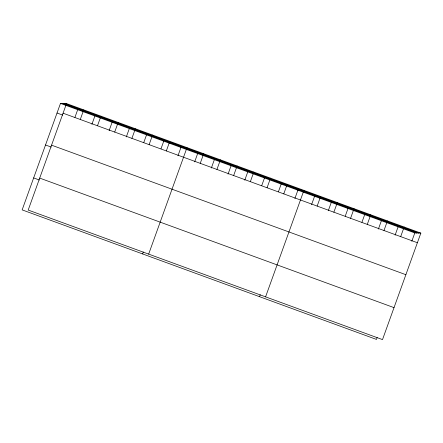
<?xml version="1.0" encoding="UTF-8"?>
<svg xmlns="http://www.w3.org/2000/svg" width="443" height="443" viewBox="0 0 443 443"><rect width="100%" height="100%" fill="white"/><g stroke="black" fill="none" stroke-linecap="round" stroke-linejoin="round"><path stroke-width="0.66" d="M66.528 103.573L28.191 210.065L382.508 339.604L420.85 233.112L66.528 103.573L60.492 103.396L22.15 209.888L376.472 339.427L377.159 337.505M74.928 117.384L77.697 109.687M80.277 119.483L83.738 109.864M91.906 124.317L94.907 115.977M97.488 125.779L100.949 116.16M109.116 130.607L112.118 122.274M114.698 132.069L118.159 122.451M126.327 136.898L129.328 128.564M131.909 138.36L135.37 128.741M143.77 142.552L146.539 134.855M149.119 144.651L152.58 135.032M160.975 148.842L163.749 141.145M166.324 150.947L169.791 141.328M142.618 253.928L143.31 252.012M177.959 155.775L180.96 147.436L187.001 147.619L148.66 254.11M194.66 161.883L197.661 153.544M200.242 163.345L203.702 153.727M211.366 167.986L214.368 159.652M216.943 169.447L220.404 159.829M228.067 174.093L231.069 165.76M233.649 175.555L237.11 165.937M244.774 180.201L247.77 171.867M250.35 181.663L253.811 172.045M261.708 185.667L264.477 177.975M267.057 187.771L270.518 178.152M278.409 191.775L281.178 184.078M283.758 193.879L287.219 184.26M259.543 296.677L260.235 294.761M294.883 198.519L297.884 190.185L303.926 190.368L265.584 296.854M311.584 204.627L314.585 196.293M317.166 206.089L320.627 196.47M328.291 210.735L331.292 202.401M333.867 212.197L337.333 202.578M345.224 216.201L347.993 208.509M350.574 218.305L354.035 208.686M361.925 222.308L364.7 214.611M367.275 224.413L370.741 214.794M378.4 229.059L381.401 220.719M383.981 230.521L387.442 220.902M395.106 235.161L398.107 226.827M400.682 236.623L404.149 227.004M411.807 241.269L414.809 232.935L420.85 233.112M64.534 103.518L418.856 233.057M62.485 103.457L416.802 232.996M60.492 103.396L414.809 232.935M63.067 113.192L417.389 242.731M57.025 113.015L62.762 115.114M51.56 145.16L405.877 274.699M45.518 144.983L51.255 147.082M39.698 178.097L394.021 307.636M33.657 177.92L39.394 180.013"/></g></svg>
